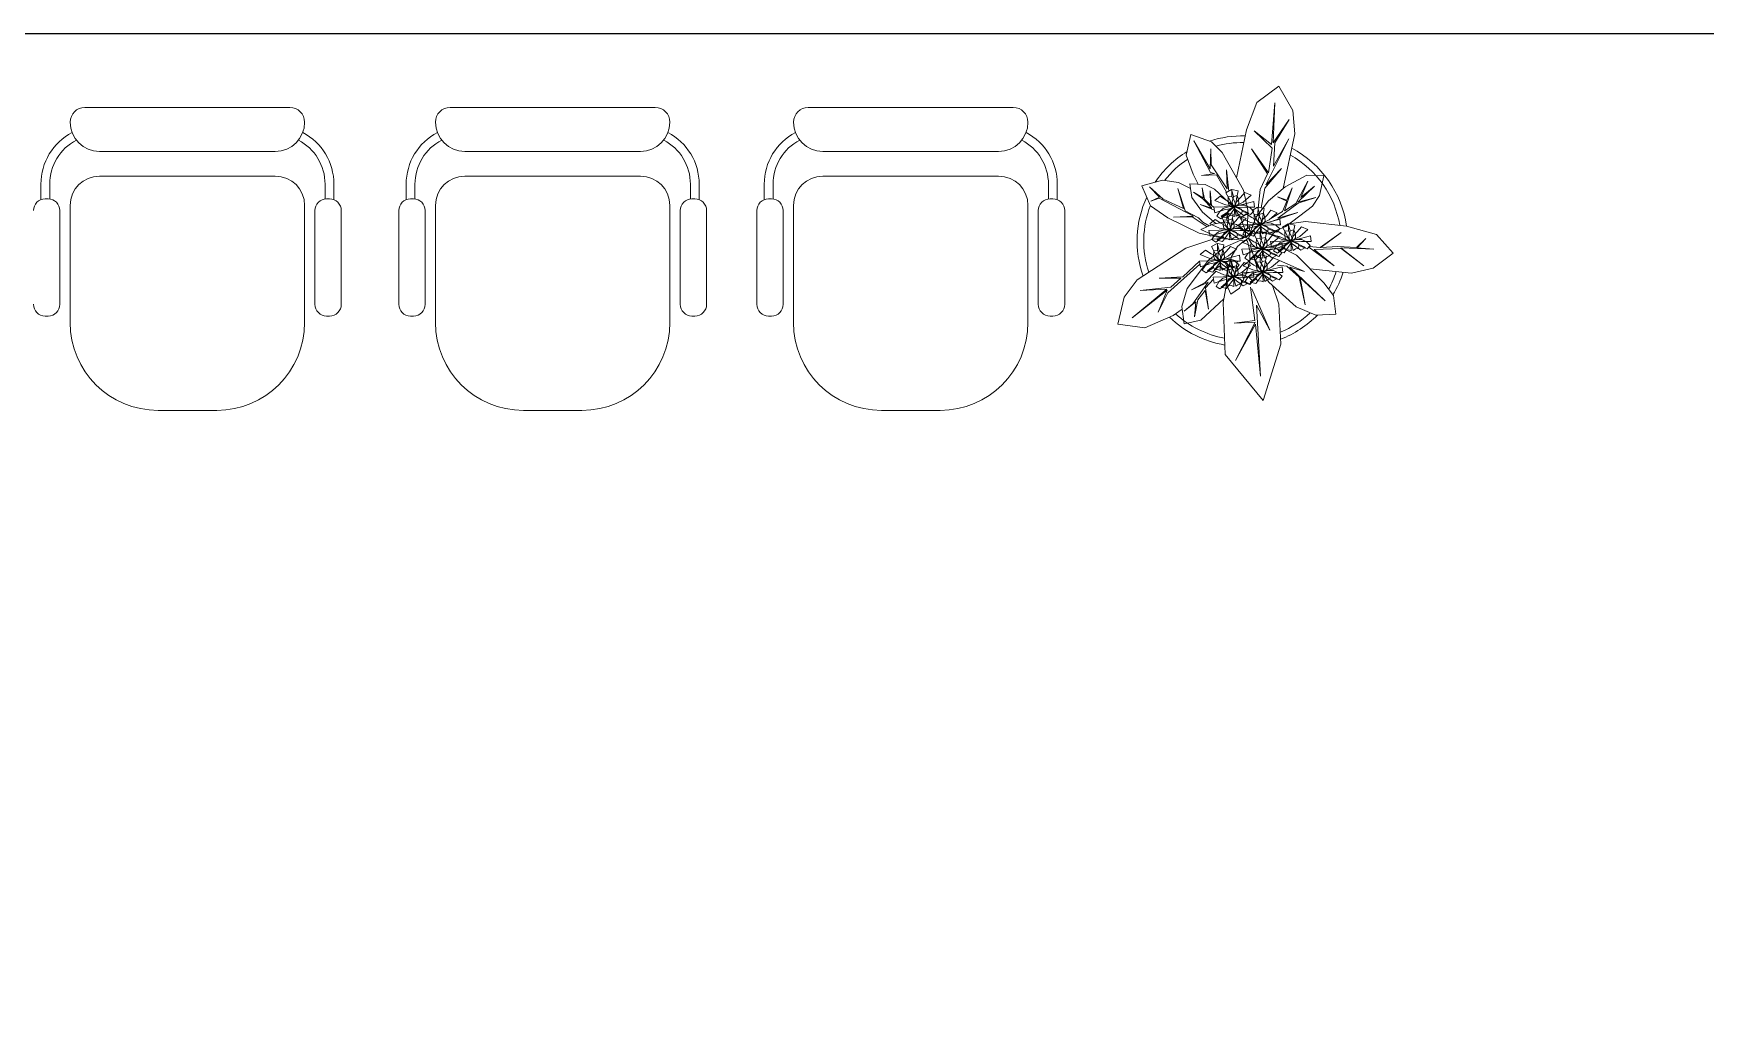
# Model space of a CAD drawing. Header units: millimetres. Extents: x -1911 to 4021, y -174 to 2851.
# Drawn here: x 416.9 to 725.1, y 338.5 to 518.4 of the extents above; entities that cross this region are included whole.
import ezdxf

# ---------------------------------------------------------------- set-up
doc = ezdxf.new("R2010")
doc.units = ezdxf.units.MM
doc.layers.add('ARREDI attrezzature - furniture', color=175, linetype='Continuous', lineweight=9)
doc.layers.add('PIANTA - plant', color=94, linetype='Continuous', lineweight=13)
doc.layers.add('FIORITURA - flower', color=7, linetype='Continuous', lineweight=0, true_color=0xeb00eb)

# ---------------------------------------------------------------- blocks, each defined once
blk = doc.blocks.new('pianta3')
at = {"layer": 'ARREDI attrezzature - furniture'}
for radius, start, end in [(19.41, 88.4924, 108.1217), (18.18, 89.1664, 105.5636), (19.41, 121.7051, 145.8337), (18.18, 123.6845, 141.9992), (18.18, 9.2486, 60.8808), (19.41, 8.2379, 61.9732), (19.41, 155.2534, 199.3579), (18.18, 158.753, 198.4028), (18.18, 330.9068, 342.0531), (19.41, 329.3535, 342.8282), (19.41, 226.1798, 260.4423), (18.18, 227.4038, 259.618), (18.18, 292.5583, 313.4518), (19.41, 291.2657, 315.3878)]:
    blk.add_arc((5662.1, 872.53), radius, start, end, dxfattribs=at)
at = {"layer": 'FIORITURA - flower', "lineweight": 0}
for points in [[(5660.62, 878.94), (5661.65, 879.16), (5662.62, 879.15), (5663.47, 878.73), (5664.18, 878.09), (5663.62, 877.45), (5662.37, 877.92), (5662.05, 878.07), (5661.94, 878.42), (5661.41, 878.7), (5660.66, 878.9), (5660.76, 878.14), (5661.03, 877.15), (5661.43, 877.43), (5661.93, 877.54), (5662.07, 877.99), (5661.94, 878.42), (5661.41, 878.7), (5660.7, 878.88), (5660.91, 879.38), (5661.03, 880.36), (5661.33, 881.79), (5660.18, 882.08), (5660.16, 880.75), (5660.73, 879.77), (5660.81, 879.26), (5660.61, 878.8), (5660.02, 878.89), (5659.6, 879.21), (5659.46, 879.85), (5659.49, 880.69), (5660.16, 880.75), (5660.73, 879.77), (5660.81, 879.13), (5660.71, 878.88), (5660.52, 878.34), (5660.08, 877.74), (5659.34, 876.75), (5658.34, 877), (5660.51, 878.82), (5659.7, 878.48), (5658.74, 878.28), (5657.04, 877.74), (5656.84, 878.81), (5658.74, 878.85), (5660.39, 878.94), (5658.8, 879.26), (5657.01, 880.04), (5657.99, 880.84), (5659, 880.16), (5659.87, 879.68), (5660.66, 878.91)], [(5660.56, 878.93), (5659.51, 878.86), (5658.58, 878.57), (5657.89, 877.93), (5657.39, 877.11), (5658.1, 876.66), (5659.17, 877.46), (5659.43, 877.69), (5659.43, 878.06), (5659.87, 878.48), (5660.53, 878.88), (5660.65, 878.13), (5660.68, 877.1), (5660.21, 877.26), (5659.7, 877.22), (5659.43, 877.61), (5659.43, 878.06), (5659.87, 878.48), (5660.5, 878.85), (5660.15, 879.27), (5659.77, 880.18), (5659.07, 881.47), (5660.1, 882.06), (5660.49, 880.79), (5660.22, 879.7), (5660.29, 879.18), (5660.61, 878.8), (5661.15, 879.06), (5661.46, 879.48), (5661.41, 880.13), (5661.15, 880.93), (5660.49, 880.79), (5660.22, 879.7), (5660.32, 879.06), (5660.49, 878.85), (5660.83, 878.39), (5661.42, 877.93), (5662.4, 877.19), (5663.3, 877.71), (5660.7, 878.85), (5661.57, 878.75), (5662.55, 878.82), (5664.33, 878.79), (5664.22, 879.87), (5662.39, 879.38), (5660.79, 878.99), (5662.22, 879.75), (5663.72, 881), (5662.55, 881.49), (5661.77, 880.56), (5661.07, 879.85), (5660.53, 878.89)], [(5665.43, 875.68), (5666.46, 875.9), (5667.43, 875.88), (5668.27, 875.46), (5668.99, 874.82), (5668.43, 874.19), (5667.18, 874.66), (5666.86, 874.8), (5666.75, 875.16), (5666.22, 875.44), (5665.47, 875.63), (5665.57, 874.88), (5665.83, 873.88), (5666.24, 874.17), (5666.74, 874.27), (5666.88, 874.73), (5666.75, 875.16), (5666.22, 875.44), (5665.51, 875.61), (5665.72, 876.12), (5665.84, 877.09), (5666.14, 878.53), (5664.99, 878.81), (5664.97, 877.48), (5665.54, 876.51), (5665.61, 875.99), (5665.42, 875.54), (5664.83, 875.63), (5664.41, 875.94), (5664.27, 876.59), (5664.3, 877.43), (5664.97, 877.48), (5665.54, 876.51), (5665.62, 875.87), (5665.52, 875.62), (5665.33, 875.08), (5664.89, 874.48), (5664.15, 873.48), (5663.15, 873.73), (5665.32, 875.55), (5664.51, 875.21), (5663.55, 875.01), (5661.85, 874.48), (5661.65, 875.54), (5663.55, 875.59), (5665.19, 875.67), (5663.61, 876), (5661.82, 876.77), (5662.8, 877.58), (5663.81, 876.9), (5664.68, 876.42), (5665.47, 875.64)], [(5665.37, 875.67), (5664.32, 875.59), (5663.39, 875.3), (5662.7, 874.66), (5662.19, 873.85), (5662.91, 873.4), (5663.98, 874.2), (5664.24, 874.43), (5664.24, 874.8), (5664.68, 875.22), (5665.34, 875.61), (5665.45, 874.86), (5665.48, 873.83), (5665.02, 873.99), (5664.51, 873.95), (5664.24, 874.35), (5664.24, 874.8), (5664.68, 875.22), (5665.3, 875.58), (5664.96, 876.01), (5664.58, 876.91), (5663.88, 878.2), (5664.91, 878.8), (5665.3, 877.53), (5665.03, 876.43), (5665.1, 875.92), (5665.42, 875.54), (5665.96, 875.79), (5666.27, 876.21), (5666.22, 876.87), (5665.96, 877.67), (5665.3, 877.53), (5665.03, 876.43), (5665.13, 875.8), (5665.3, 875.59), (5665.64, 875.12), (5666.22, 874.67), (5667.21, 873.92), (5668.11, 874.44), (5665.51, 875.58), (5666.38, 875.48), (5667.36, 875.56), (5669.14, 875.52), (5669.03, 876.6), (5667.19, 876.11), (5665.59, 875.73), (5667.02, 876.49), (5668.52, 877.73), (5667.36, 878.23), (5666.58, 877.29), (5665.88, 876.59), (5665.34, 875.62)], [(5659.72, 874.63), (5660.74, 874.86), (5661.72, 874.84), (5662.56, 874.42), (5663.28, 873.78), (5662.72, 873.15), (5661.47, 873.62), (5661.15, 873.76), (5661.04, 874.12), (5660.51, 874.4), (5659.76, 874.59), (5659.86, 873.84), (5660.12, 872.84), (5660.53, 873.13), (5661.03, 873.23), (5661.17, 873.69), (5661.04, 874.12), (5660.51, 874.4), (5659.8, 874.57), (5660.01, 875.07), (5660.13, 876.05), (5660.43, 877.49), (5659.28, 877.77), (5659.26, 876.44), (5659.83, 875.46), (5659.9, 874.95), (5659.71, 874.5), (5659.12, 874.59), (5658.7, 874.9), (5658.56, 875.55), (5658.59, 876.39), (5659.26, 876.44), (5659.83, 875.46), (5659.91, 874.82), (5659.8, 874.58), (5659.62, 874.04), (5659.18, 873.44), (5658.44, 872.44), (5657.44, 872.69), (5659.61, 874.51), (5658.8, 874.17), (5657.84, 873.97), (5656.14, 873.44), (5655.94, 874.5), (5657.84, 874.55), (5659.48, 874.63), (5657.9, 874.95), (5656.11, 875.73), (5657.09, 876.53), (5658.1, 875.86), (5658.97, 875.38), (5659.76, 874.6)], [(5659.66, 874.63), (5658.61, 874.55), (5657.68, 874.26), (5656.99, 873.62), (5656.48, 872.81), (5657.2, 872.36), (5658.27, 873.16), (5658.53, 873.39), (5658.53, 873.76), (5658.97, 874.18), (5659.63, 874.57), (5659.74, 873.82), (5659.77, 872.79), (5659.31, 872.95), (5658.8, 872.91), (5658.53, 873.31), (5658.53, 873.76), (5658.97, 874.18), (5659.59, 874.54), (5659.25, 874.97), (5658.87, 875.87), (5658.17, 877.16), (5659.2, 877.76), (5659.59, 876.49), (5659.32, 875.39), (5659.39, 874.88), (5659.71, 874.5), (5660.25, 874.75), (5660.56, 875.17), (5660.51, 875.83), (5660.25, 876.63), (5659.59, 876.49), (5659.32, 875.39), (5659.42, 874.75), (5659.59, 874.55), (5659.93, 874.08), (5660.51, 873.63), (5661.5, 872.88), (5662.4, 873.4), (5659.8, 874.54), (5660.67, 874.44), (5661.65, 874.52), (5663.43, 874.48), (5663.32, 875.56), (5661.48, 875.07), (5659.88, 874.69), (5661.31, 875.44), (5662.81, 876.69), (5661.64, 877.19), (5660.87, 876.25), (5660.17, 875.55), (5659.63, 874.58)], [(5671.06, 872.61), (5672.09, 872.83), (5673.07, 872.82), (5673.91, 872.39), (5674.62, 871.76), (5674.06, 871.12), (5672.81, 871.59), (5672.5, 871.73), (5672.39, 872.09), (5671.85, 872.37), (5671.1, 872.56), (5671.21, 871.81), (5671.47, 870.82), (5671.87, 871.1), (5672.37, 871.21), (5672.52, 871.66), (5672.39, 872.09), (5671.85, 872.37), (5671.15, 872.55), (5671.36, 873.05), (5671.47, 874.02), (5671.78, 875.46), (5670.62, 875.74), (5670.61, 874.42), (5671.17, 873.44), (5671.25, 872.93), (5671.05, 872.47), (5670.46, 872.56), (5670.05, 872.88), (5669.91, 873.52), (5669.93, 874.36), (5670.61, 874.42), (5671.17, 873.44), (5671.25, 872.8), (5671.15, 872.55), (5670.96, 872.01), (5670.52, 871.41), (5669.78, 870.41), (5668.78, 870.66), (5670.95, 872.48), (5670.15, 872.15), (5669.18, 871.94), (5667.49, 871.41), (5667.28, 872.48), (5669.19, 872.52), (5670.83, 872.6), (5669.24, 872.93), (5667.46, 873.7), (5668.44, 874.51), (5669.45, 873.83), (5670.32, 873.35), (5671.11, 872.58)], [(5671, 872.6), (5669.96, 872.53), (5669.02, 872.24), (5668.33, 871.59), (5667.83, 870.78), (5668.54, 870.33), (5669.61, 871.13), (5669.88, 871.36), (5669.88, 871.73), (5670.31, 872.15), (5670.98, 872.55), (5671.09, 871.79), (5671.12, 870.77), (5670.65, 870.93), (5670.14, 870.89), (5669.88, 871.28), (5669.88, 871.73), (5670.31, 872.15), (5670.94, 872.52), (5670.6, 872.94), (5670.21, 873.84), (5669.52, 875.14), (5670.55, 875.73), (5670.93, 874.46), (5670.67, 873.37), (5670.74, 872.85), (5671.05, 872.47), (5671.59, 872.72), (5671.91, 873.14), (5671.86, 873.8), (5671.6, 874.6), (5670.93, 874.46), (5670.67, 873.37), (5670.77, 872.73), (5670.94, 872.52), (5671.27, 872.05), (5671.86, 871.6), (5672.85, 870.85), (5673.74, 871.37), (5671.15, 872.51), (5672.01, 872.41), (5672.99, 872.49), (5674.77, 872.45), (5674.67, 873.54), (5672.83, 873.04), (5671.23, 872.66), (5672.66, 873.42), (5674.16, 874.67), (5672.99, 875.16), (5672.21, 874.23), (5671.51, 873.52), (5670.97, 872.56)], [(5657.95, 868.99), (5658.98, 869.21), (5659.95, 869.2), (5660.79, 868.78), (5661.51, 868.14), (5660.95, 867.5), (5659.7, 867.97), (5659.38, 868.12), (5659.27, 868.47), (5658.74, 868.75), (5657.99, 868.95), (5658.09, 868.19), (5658.35, 867.2), (5658.76, 867.48), (5659.26, 867.59), (5659.4, 868.04), (5659.27, 868.47), (5658.74, 868.75), (5658.03, 868.93), (5658.24, 869.43), (5658.36, 870.41), (5658.66, 871.84), (5657.51, 872.13), (5657.49, 870.8), (5658.06, 869.82), (5658.14, 869.31), (5657.94, 868.85), (5657.35, 868.94), (5656.93, 869.26), (5656.79, 869.9), (5656.82, 870.74), (5657.49, 870.8), (5658.06, 869.82), (5658.14, 869.18), (5658.04, 868.93), (5657.85, 868.39), (5657.41, 867.79), (5656.67, 866.8), (5655.67, 867.05), (5657.84, 868.87), (5657.03, 868.53), (5656.07, 868.33), (5654.37, 867.79), (5654.17, 868.86), (5656.07, 868.9), (5657.72, 868.99), (5656.13, 869.31), (5654.34, 870.09), (5655.32, 870.89), (5656.33, 870.21), (5657.2, 869.73), (5657.99, 868.96)], [(5657.89, 868.98), (5656.84, 868.91), (5655.91, 868.62), (5655.22, 867.98), (5654.71, 867.16), (5655.43, 866.71), (5656.5, 867.51), (5656.76, 867.74), (5656.76, 868.11), (5657.2, 868.53), (5657.86, 868.93), (5657.98, 868.18), (5658, 867.15), (5657.54, 867.31), (5657.03, 867.27), (5656.76, 867.66), (5656.76, 868.11), (5657.2, 868.53), (5657.83, 868.9), (5657.48, 869.32), (5657.1, 870.23), (5656.4, 871.52), (5657.43, 872.11), (5657.82, 870.84), (5657.55, 869.75), (5657.62, 869.23), (5657.94, 868.85), (5658.48, 869.11), (5658.79, 869.53), (5658.74, 870.18), (5658.48, 870.98), (5657.82, 870.84), (5657.55, 869.75), (5657.65, 869.11), (5657.82, 868.9), (5658.16, 868.44), (5658.74, 867.98), (5659.73, 867.24), (5660.63, 867.76), (5658.03, 868.9), (5658.9, 868.8), (5659.88, 868.87), (5661.66, 868.84), (5661.55, 869.92), (5659.71, 869.43), (5658.12, 869.04), (5659.55, 869.8), (5661.04, 871.05), (5659.88, 871.54), (5659.1, 870.61), (5658.4, 869.9), (5657.86, 868.94)], [(5665.8, 871.21), (5666.83, 871.43), (5667.8, 871.42), (5668.65, 871), (5669.36, 870.36), (5668.8, 869.72), (5667.55, 870.19), (5667.23, 870.34), (5667.13, 870.69), (5666.59, 870.97), (5665.84, 871.16), (5665.95, 870.41), (5666.21, 869.42), (5666.61, 869.7), (5667.11, 869.81), (5667.26, 870.26), (5667.13, 870.69), (5666.59, 870.97), (5665.89, 871.15), (5666.1, 871.65), (5666.21, 872.63), (5666.52, 874.06), (5665.36, 874.34), (5665.35, 873.02), (5665.91, 872.04), (5665.99, 871.53), (5665.79, 871.07), (5665.2, 871.16), (5664.78, 871.48), (5664.65, 872.12), (5664.67, 872.96), (5665.35, 873.02), (5665.91, 872.04), (5665.99, 871.4), (5665.89, 871.15), (5665.7, 870.61), (5665.26, 870.01), (5664.52, 869.02), (5663.52, 869.26), (5665.69, 871.09), (5664.89, 870.75), (5663.92, 870.55), (5662.22, 870.01), (5662.02, 871.08), (5663.93, 871.12), (5665.57, 871.21), (5663.98, 871.53), (5662.19, 872.3), (5663.18, 873.11), (5664.18, 872.43), (5665.05, 871.95), (5665.85, 871.18)], [(5665.74, 871.2), (5664.69, 871.13), (5663.76, 870.84), (5663.07, 870.2), (5662.57, 869.38), (5663.28, 868.93), (5664.35, 869.73), (5664.61, 869.96), (5664.62, 870.33), (5665.05, 870.75), (5665.72, 871.15), (5665.83, 870.4), (5665.86, 869.37), (5665.39, 869.53), (5664.88, 869.49), (5664.61, 869.88), (5664.62, 870.33), (5665.05, 870.75), (5665.68, 871.12), (5665.34, 871.54), (5664.95, 872.44), (5664.25, 873.74), (5665.28, 874.33), (5665.67, 873.06), (5665.4, 871.97), (5665.47, 871.45), (5665.79, 871.07), (5666.33, 871.32), (5666.64, 871.74), (5666.59, 872.4), (5666.34, 873.2), (5665.67, 873.06), (5665.4, 871.97), (5665.51, 871.33), (5665.67, 871.12), (5666.01, 870.65), (5666.6, 870.2), (5667.59, 869.46), (5668.48, 869.98), (5665.88, 871.11), (5666.75, 871.01), (5667.73, 871.09), (5669.51, 871.06), (5669.41, 872.14), (5667.57, 871.64), (5665.97, 871.26), (5667.4, 872.02), (5668.9, 873.27), (5667.73, 873.76), (5666.95, 872.83), (5666.25, 872.12), (5665.71, 871.16)], [(5660.47, 866.02), (5661.5, 866.25), (5662.48, 866.23), (5663.32, 865.81), (5664.03, 865.17), (5663.48, 864.54), (5662.22, 865), (5661.91, 865.15), (5661.8, 865.5), (5661.26, 865.79), (5660.51, 865.98), (5660.62, 865.22), (5660.88, 864.23), (5661.28, 864.51), (5661.78, 864.62), (5661.93, 865.08), (5661.8, 865.5), (5661.26, 865.79), (5660.56, 865.96), (5660.77, 866.46), (5660.88, 867.44), (5661.19, 868.87), (5660.03, 869.16), (5660.02, 867.83), (5660.58, 866.85), (5660.66, 866.34), (5660.46, 865.88), (5659.87, 865.97), (5659.46, 866.29), (5659.32, 866.94), (5659.34, 867.78), (5660.02, 867.83), (5660.58, 866.85), (5660.66, 866.21), (5660.56, 865.96), (5660.37, 865.42), (5659.93, 864.82), (5659.2, 863.83), (5658.19, 864.08), (5660.36, 865.9), (5659.56, 865.56), (5658.59, 865.36), (5656.9, 864.82), (5656.7, 865.89), (5658.6, 865.93), (5660.24, 866.02), (5658.66, 866.34), (5656.87, 867.12), (5657.85, 867.92), (5658.86, 867.24), (5659.73, 866.76), (5660.52, 865.99)], [(5660.42, 866.01), (5659.37, 865.94), (5658.44, 865.65), (5657.74, 865.01), (5657.24, 864.2), (5657.95, 863.74), (5659.02, 864.54), (5659.29, 864.77), (5659.29, 865.14), (5659.72, 865.56), (5660.39, 865.96), (5660.5, 865.21), (5660.53, 864.18), (5660.06, 864.34), (5659.55, 864.3), (5659.29, 864.7), (5659.29, 865.14), (5659.72, 865.56), (5660.35, 865.93), (5660.01, 866.35), (5659.62, 867.26), (5658.93, 868.55), (5659.96, 869.15), (5660.34, 867.88), (5660.08, 866.78), (5660.15, 866.27), (5660.46, 865.88), (5661, 866.14), (5661.32, 866.56), (5661.27, 867.22), (5661.01, 868.01), (5660.34, 867.88), (5660.08, 866.78), (5660.18, 866.14), (5660.35, 865.93), (5660.68, 865.47), (5661.27, 865.02), (5662.26, 864.27), (5663.15, 864.79), (5660.56, 865.93), (5661.42, 865.83), (5662.41, 865.9), (5664.19, 865.87), (5664.08, 866.95), (5662.24, 866.46), (5660.64, 866.08), (5662.07, 866.83), (5663.57, 868.08), (5662.4, 868.57), (5661.62, 867.64), (5660.92, 866.94), (5660.38, 865.97)], [(5665.85, 866.9), (5666.87, 867.13), (5667.85, 867.11), (5668.69, 866.69), (5669.4, 866.05), (5668.85, 865.42), (5667.59, 865.88), (5667.28, 866.03), (5667.17, 866.38), (5666.64, 866.67), (5665.89, 866.86), (5665.99, 866.1), (5666.25, 865.11), (5666.66, 865.39), (5667.16, 865.5), (5667.3, 865.96), (5667.17, 866.38), (5666.64, 866.67), (5665.93, 866.84), (5666.14, 867.34), (5666.26, 868.32), (5666.56, 869.75), (5665.41, 870.04), (5665.39, 868.71), (5665.96, 867.73), (5666.03, 867.22), (5665.84, 866.76), (5665.25, 866.85), (5664.83, 867.17), (5664.69, 867.82), (5664.71, 868.66), (5665.39, 868.71), (5665.96, 867.73), (5666.04, 867.09), (5665.93, 866.84), (5665.74, 866.3), (5665.31, 865.7), (5664.57, 864.71), (5663.56, 864.96), (5665.73, 866.78), (5664.93, 866.44), (5663.97, 866.24), (5662.27, 865.7), (5662.07, 866.77), (5663.97, 866.81), (5665.61, 866.9), (5664.03, 867.22), (5662.24, 868), (5663.22, 868.8), (5664.23, 868.12), (5665.1, 867.64), (5665.89, 866.87)], [(5665.79, 866.89), (5664.74, 866.82), (5663.81, 866.53), (5663.12, 865.89), (5662.61, 865.08), (5663.32, 864.62), (5664.4, 865.42), (5664.66, 865.65), (5664.66, 866.02), (5665.1, 866.44), (5665.76, 866.84), (5665.87, 866.09), (5665.9, 865.06), (5665.44, 865.22), (5664.93, 865.18), (5664.66, 865.58), (5664.66, 866.02), (5665.1, 866.44), (5665.72, 866.81), (5665.38, 867.23), (5665, 868.14), (5664.3, 869.43), (5665.33, 870.03), (5665.72, 868.76), (5665.45, 867.66), (5665.52, 867.15), (5665.84, 866.76), (5666.38, 867.02), (5666.69, 867.44), (5666.64, 868.1), (5666.38, 868.89), (5665.72, 868.76), (5665.45, 867.66), (5665.55, 867.02), (5665.72, 866.81), (5666.05, 866.35), (5666.64, 865.9), (5667.63, 865.15), (5668.52, 865.67), (5665.93, 866.81), (5666.8, 866.71), (5667.78, 866.78), (5669.56, 866.75), (5669.45, 867.83), (5667.61, 867.34), (5666.01, 866.96), (5667.44, 867.71), (5668.94, 868.96), (5667.77, 869.45), (5667, 868.52), (5666.3, 867.82), (5665.75, 866.85)]]:
    blk.add_lwpolyline(points, dxfattribs=at)
at = {"layer": 'PIANTA - plant', "linetype": 'Continuous', "lineweight": 0}
for p, q in [((5668.79, 901.12), (5664.79, 898.1)), ((5671.39, 896.64), (5668.79, 901.12)), ((5664.79, 898.1), (5662.84, 893.08)), ((5671.79, 892.33), (5671.39, 896.64)), ((5652.61, 892.21), (5651.75, 888.39)), ((5656.41, 890.85), (5652.61, 892.21)), ((5658.4, 888.87), (5656.41, 890.85)), ((5662.84, 893.08), (5661.04, 884.2)), ((5669.6, 882.21), (5671.79, 892.33)), ((5651.75, 888.39), (5653.01, 884.87)), ((5662.32, 881.95), (5658.4, 888.87)), ((5653.01, 884.87), (5653.97, 883.02)), ((5673.97, 884.71), (5669.98, 882.53)), ((5677.11, 884.56), (5673.97, 884.71)), ((5676.31, 880.97), (5677.11, 884.56)), ((5647.35, 883.79), (5643.55, 882.74)), ((5643.55, 882.74), (5645.18, 879.05)), ((5650.34, 883.32), (5647.35, 883.79)), ((5652.56, 882.24), (5650.34, 883.32)), ((5652.43, 883.1), (5655.23, 882.96)), ((5652.79, 880.6), (5652.43, 883.1)), ((5655.23, 882.96), (5656.99, 882.13)), ((5656.99, 882.13), (5660.55, 878.78)), ((5663.09, 878.25), (5662.32, 881.95)), ((5669.98, 882.53), (5666.93, 879.96)), ((5645.18, 879.05), (5648.36, 876.85)), ((5654.77, 877.86), (5652.79, 880.6)), ((5660.55, 878.78), (5661.96, 876.48)), ((5666.93, 879.96), (5664.59, 876.88)), ((5670.13, 875.25), (5675, 878.98)), ((5675, 878.98), (5676.31, 880.97)), ((5648.36, 876.85), (5654.13, 873.98)), ((5656.71, 875.69), (5654.47, 874.71)), ((5657.18, 875.78), (5654.77, 877.86)), ((5658.84, 876.1), (5656.71, 875.69)), ((5661.04, 875.62), (5658.84, 876.1)), ((5662.04, 874.86), (5661.04, 875.62)), ((5661.96, 876.48), (5662.62, 874.47)), ((5663.03, 874.92), (5663.09, 878.25)), ((5664.59, 876.88), (5663.58, 874.27)), ((5666.9, 873.95), (5670.13, 875.25)), ((5673.71, 876.13), (5670.75, 875.72)), ((5681.26, 875.32), (5673.71, 876.13)), ((5686.82, 873.76), (5681.26, 875.32)), ((5651.67, 871.27), (5656.68, 872.88)), ((5654.13, 873.98), (5658.21, 873.17)), ((5654.47, 874.71), (5656.59, 873.7)), ((5656.59, 873.7), (5660.11, 872.76)), ((5656.68, 872.88), (5658.99, 873.06)), ((5658.21, 873.17), (5658.49, 873.19)), ((5661.83, 872.73), (5658.85, 871.42)), ((5660.11, 872.76), (5662, 872.94)), ((5662.51, 872.65), (5661.2, 871.57)), ((5662.36, 872.53), (5661.83, 872.73)), ((5662, 872.94), (5662.7, 873.37)), ((5662.68, 874), (5662.04, 874.86)), ((5662.43, 874.27), (5663.03, 874.92)), ((5662.87, 872.68), (5662.51, 872.65)), ((5662.7, 873.37), (5662.68, 874)), ((5663.07, 872.52), (5662.87, 872.68)), ((5662.88, 874.75), (5663.16, 874.34)), ((5663.46, 870.78), (5663.07, 872.52)), ((5663.16, 874.34), (5663.66, 874.48)), ((5663.33, 873.39), (5663.27, 873.24)), ((5663.27, 873.24), (5663.3, 872.87)), ((5663.3, 872.87), (5663.83, 871.96)), ((5663.87, 873.89), (5663.33, 873.39)), ((5663.7, 872.18), (5663.51, 871.82)), ((5663.58, 874.27), (5663.76, 873.84)), ((5665.19, 874.23), (5663.87, 873.89)), ((5668.87, 873.37), (5665.19, 874.23)), ((5666.59, 873.9), (5666.9, 873.95)), ((5671, 872.45), (5668.87, 873.37)), ((5668.89, 871.38), (5671, 872.45)), ((5689.87, 870.34), (5686.82, 873.76)), ((5642.73, 865.4), (5651.67, 871.27)), ((5655.85, 869.05), (5651.9, 863.79)), ((5658.85, 871.42), (5655.85, 869.05)), ((5660.12, 869.73), (5659.16, 866.25)), ((5661.2, 871.57), (5660.12, 869.73)), ((5663.47, 868.85), (5663.46, 870.78)), ((5663.51, 871.82), (5664.6, 868.48)), ((5663.83, 871.96), (5664.68, 871.26)), ((5664.68, 871.26), (5666.79, 870.84)), ((5666.79, 870.84), (5668.89, 871.38)), ((5672.07, 869.95), (5669.06, 871.47)), ((5677.11, 864.83), (5672.07, 869.95)), ((5686.19, 867.56), (5689.87, 870.34)), ((5659.16, 866.25), (5659.2, 864.57)), ((5661.56, 863.86), (5662.76, 866.41)), ((5662.76, 866.41), (5663.47, 868.85)), ((5664.6, 868.48), (5666.96, 865)), ((5674.56, 867.42), (5682.23, 866.64)), ((5682.23, 866.64), (5686.19, 867.56)), ((5640.32, 862.22), (5642.73, 865.4)), ((5651.9, 863.79), (5650.91, 860.51)), ((5659.2, 864.56), (5658.53, 861.25)), ((5659.2, 864.57), (5660, 862.76)), ((5660, 862.76), (5661.56, 863.86)), ((5666.96, 865), (5672.02, 860.4)), ((5668.82, 860.9), (5667.66, 864.36)), ((5678.87, 862.53), (5677.11, 864.83)), ((5639.14, 857.26), (5640.32, 862.22)), ((5650.98, 859.97), (5649.33, 858.82)), ((5650.91, 860.51), (5651.34, 857.29)), ((5654.42, 857.95), (5658.67, 861.93)), ((5658.53, 861.25), (5658.95, 851.63)), ((5669.18, 853.54), (5668.82, 860.9)), ((5672.02, 860.4), (5675.66, 858.89)), ((5679.31, 859.06), (5678.87, 862.53)), ((5644.14, 856.53), (5639.14, 857.26)), ((5649.33, 858.82), (5644.14, 856.53)), ((5651.34, 857.29), (5654.42, 857.95)), ((5675.66, 858.89), (5679.31, 859.06)), ((5658.95, 851.63), (5665.93, 843.15)), ((5665.93, 843.15), (5669.18, 853.54))]:
    blk.add_line(p, q, dxfattribs=at)
for points in [[(5665.57, 878.67), (5666.24, 882.31), (5669.33, 885.92), (5666.42, 882.9), (5670.65, 891.41), (5667.82, 886.38), (5668.06, 890.66), (5670.72, 894.98), (5667.78, 890.65), (5668.05, 898.05), (5667.46, 890.32), (5664.29, 892.87), (5667.58, 889.67), (5666.93, 885.13), (5663.8, 889.55), (5666.71, 884.95), (5665.36, 882.04), (5664.98, 878.56)], [(5659.59, 881.77), (5659.19, 885.69), (5659.3, 882.2), (5656.35, 886.6), (5656.3, 889.55), (5656.14, 885.86), (5653.14, 891), (5656.21, 885.2), (5656.94, 884.99), (5654.56, 884.66), (5657.34, 884.76), (5659.2, 881.55)], [(5655.59, 875.2), (5652.85, 877.02), (5649.42, 876.93), (5653.1, 877.13), (5646.76, 880.45), (5645.25, 879.92), (5646.82, 880.64), (5644.99, 882.54), (5647.48, 880.27), (5651.22, 878.56), (5650.18, 882.26), (5651.57, 878.13), (5654.02, 876.85), (5654.84, 876.05), (5655.98, 875.37)], [(5656.94, 878.27), (5654.29, 879.3), (5656.47, 878.64), (5654.84, 880.35), (5653.11, 881.57), (5654.96, 880.44), (5654.69, 882.34), (5655.14, 880.25), (5656.22, 879.15), (5656.16, 881.81), (5656.38, 879.11), (5656.84, 878.81)], [(5667.8, 876.27), (5672.32, 877.8), (5668.64, 876.76), (5672.36, 879.54), (5675.65, 880.57), (5672.34, 879.71), (5675.42, 882.66), (5672.9, 880.61), (5674.14, 883.62), (5671.97, 879.49), (5669.88, 878.13), (5671.25, 882.36), (5670.28, 880.11), (5668.56, 880.68), (5670.28, 879.9), (5669.48, 878.03), (5667.33, 876.74)], [(5674.34, 871.44), (5679.02, 868), (5675.3, 871.01), (5680.32, 871.16), (5684.5, 867.96), (5680.27, 871.33), (5686.32, 871.08), (5683.28, 871.29), (5684.87, 873), (5683.16, 871.36), (5679.7, 871.54), (5676.53, 871.35), (5680.29, 874.12), (5676.43, 871.37), (5674.43, 871.54)], [(5654.27, 868.32), (5648.33, 863.03), (5646.6, 859.46), (5648.26, 863.52), (5641.8, 858.37), (5648.17, 863.69), (5643.27, 863.43), (5648.93, 864.06), (5650.76, 865.72), (5646.79, 865.7), (5651.11, 865.93), (5654.17, 868.86)], [(5657.23, 866.96), (5655.22, 864.92), (5652.71, 863.53), (5655.78, 864.99), (5652.95, 860.98), (5651.4, 859.62), (5653.54, 861.33), (5653.25, 858.56), (5653.88, 861.74), (5655.26, 863.41), (5655.88, 860.01), (5655.33, 863.94), (5656.76, 865.53)], [(5668.94, 868.96), (5673.55, 866.92), (5670.82, 867.72), (5677.36, 861.53), (5672.73, 865.77), (5673.67, 860.81), (5672.56, 865.9), (5670.27, 867.9), (5668.55, 868.12)], [(5663.84, 863.75), (5667.13, 856.15), (5664.71, 860.71), (5665.41, 847.66), (5664.51, 857.21), (5660.81, 850.51), (5664.47, 857.58), (5660.6, 857.39), (5664.38, 857.88), (5663.61, 864.08)]]:
    blk.add_lwpolyline(points, dxfattribs=at)

msp = doc.modelspace()

# ---------------------------------------------------------------- linework, layer by layer
msp.add_line((249.42, 518.43), (849.42, 518.43))
for radius in [200, 170]:
    msp.add_arc((419.42, 438.43), radius, 180, 270)
at = {"layer": 'ARREDI attrezzature - furniture'}
for p, q in [((426.4, 504.79), (464.2, 504.79)), ((426.4, 504.79), (464.2, 504.79)), ((426.4, 504.79), (464.2, 504.79)), ((493.72, 504.79), (531.52, 504.79)), ((493.72, 504.79), (531.52, 504.79)), ((493.72, 504.79), (531.52, 504.79)), ((559.71, 504.79), (597.51, 504.79)), ((559.71, 504.79), (597.51, 504.79)), ((559.71, 504.79), (597.51, 504.79)), ((423.7, 502.09), (423.7, 502.09)), ((423.7, 502.09), (423.7, 502.09)), ((423.7, 502.09), (423.7, 502.09)), ((466.9, 502.09), (466.9, 502.09)), ((466.9, 502.09), (466.9, 502.09)), ((466.9, 502.09), (466.9, 502.09)), ((491.02, 502.09), (491.02, 502.09)), ((491.02, 502.09), (491.02, 502.09)), ((491.02, 502.09), (491.02, 502.09)), ((534.22, 502.09), (534.22, 502.09)), ((534.22, 502.09), (534.22, 502.09)), ((534.22, 502.09), (534.22, 502.09)), ((557.01, 502.09), (557.01, 502.09)), ((557.01, 502.09), (557.01, 502.09)), ((557.01, 502.09), (557.01, 502.09)), ((600.21, 502.09), (600.21, 502.09)), ((600.21, 502.09), (600.21, 502.09)), ((600.21, 502.09), (600.21, 502.09)), ((461.5, 496.69), (429.1, 496.69)), ((461.5, 496.69), (429.1, 496.69)), ((461.5, 496.69), (429.1, 496.69)), ((528.82, 496.69), (496.42, 496.69)), ((528.82, 496.69), (496.42, 496.69)), ((528.82, 496.69), (496.42, 496.69)), ((594.81, 496.69), (562.41, 496.69)), ((594.81, 496.69), (562.41, 496.69)), ((594.81, 496.69), (562.41, 496.69)), ((418.3, 490.64), (418.3, 487.79)), ((418.3, 490.64), (418.3, 487.79)), ((418.3, 490.64), (418.3, 487.79)), ((419.92, 490.64), (419.92, 487.92)), ((419.92, 490.64), (419.92, 487.92)), ((419.92, 490.64), (419.92, 487.92)), ((429.1, 492.14), (461.5, 492.14)), ((429.1, 492.14), (461.5, 492.14)), ((429.1, 492.14), (461.5, 492.14)), ((470.68, 490.64), (470.68, 487.92)), ((470.68, 490.64), (470.68, 487.92)), ((470.68, 490.64), (470.68, 487.92)), ((472.3, 490.64), (472.3, 487.79)), ((472.3, 490.64), (472.3, 487.79)), ((472.3, 490.64), (472.3, 487.79)), ((485.62, 490.64), (485.62, 487.79)), ((485.62, 490.64), (485.62, 487.79)), ((485.62, 490.64), (485.62, 487.79)), ((487.24, 490.64), (487.24, 487.92)), ((487.24, 490.64), (487.24, 487.92)), ((487.24, 490.64), (487.24, 487.92)), ((496.42, 492.14), (528.82, 492.14)), ((496.42, 492.14), (528.82, 492.14)), ((496.42, 492.14), (528.82, 492.14)), ((538, 490.64), (538, 487.92)), ((538, 490.64), (538, 487.92)), ((538, 490.64), (538, 487.92)), ((539.62, 490.64), (539.62, 487.79)), ((539.62, 490.64), (539.62, 487.79)), ((539.62, 490.64), (539.62, 487.79)), ((551.61, 490.64), (551.61, 487.79)), ((551.61, 490.64), (551.61, 487.79)), ((551.61, 490.64), (551.61, 487.79)), ((553.23, 490.64), (553.23, 487.92)), ((553.23, 490.64), (553.23, 487.92)), ((553.23, 490.64), (553.23, 487.92)), ((562.41, 492.14), (594.81, 492.14)), ((562.41, 492.14), (594.81, 492.14)), ((562.41, 492.14), (594.81, 492.14)), ((603.99, 490.64), (603.99, 487.92)), ((603.99, 490.64), (603.99, 487.92)), ((603.99, 490.64), (603.99, 487.92)), ((605.61, 490.64), (605.61, 487.79)), ((605.61, 490.64), (605.61, 487.79)), ((605.61, 490.64), (605.61, 487.79)), ((419.09, 487.94), (419.63, 487.94)), ((419.09, 487.94), (419.63, 487.94)), ((419.09, 487.94), (419.63, 487.94)), ((471.5, 487.94), (470.96, 487.94)), ((471.5, 487.94), (470.96, 487.94)), ((471.5, 487.94), (470.96, 487.94)), ((486.42, 487.94), (486.96, 487.94)), ((486.42, 487.94), (486.96, 487.94)), ((486.42, 487.94), (486.96, 487.94)), ((538.83, 487.94), (538.29, 487.94)), ((538.83, 487.94), (538.29, 487.94)), ((538.83, 487.94), (538.29, 487.94)), ((552.41, 487.94), (552.95, 487.94)), ((552.41, 487.94), (552.95, 487.94)), ((552.41, 487.94), (552.95, 487.94)), ((604.82, 487.94), (604.28, 487.94)), ((604.82, 487.94), (604.28, 487.94)), ((604.82, 487.94), (604.28, 487.94)), ((421.79, 485.78), (421.79, 468.5)), ((421.79, 485.78), (421.79, 468.5)), ((421.79, 485.78), (421.79, 468.5)), ((423.7, 465.14), (423.7, 486.74)), ((423.7, 465.14), (423.7, 486.74)), ((423.7, 465.14), (423.7, 486.74)), ((466.9, 486.74), (466.9, 465.14)), ((466.9, 486.74), (466.9, 465.14)), ((466.9, 486.74), (466.9, 465.14)), ((468.8, 485.78), (468.8, 468.5)), ((468.8, 485.78), (468.8, 468.5)), ((468.8, 485.78), (468.8, 468.5)), ((473.66, 468.5), (473.66, 485.78)), ((473.66, 468.5), (473.66, 485.78)), ((473.66, 468.5), (473.66, 485.78)), ((484.26, 468.5), (484.26, 485.78)), ((484.26, 468.5), (484.26, 485.78)), ((484.26, 468.5), (484.26, 485.78)), ((489.12, 485.78), (489.12, 468.5)), ((489.12, 485.78), (489.12, 468.5)), ((489.12, 485.78), (489.12, 468.5)), ((491.02, 465.14), (491.02, 486.74)), ((491.02, 465.14), (491.02, 486.74)), ((491.02, 465.14), (491.02, 486.74)), ((534.22, 486.74), (534.22, 465.14)), ((534.22, 486.74), (534.22, 465.14)), ((534.22, 486.74), (534.22, 465.14)), ((536.13, 485.78), (536.13, 468.5)), ((536.13, 485.78), (536.13, 468.5)), ((536.13, 485.78), (536.13, 468.5)), ((540.99, 468.5), (540.99, 485.78)), ((540.99, 468.5), (540.99, 485.78)), ((540.99, 468.5), (540.99, 485.78)), ((550.25, 468.5), (550.25, 485.78)), ((550.25, 468.5), (550.25, 485.78)), ((550.25, 468.5), (550.25, 485.78)), ((555.11, 485.78), (555.11, 468.5)), ((555.11, 485.78), (555.11, 468.5)), ((555.11, 485.78), (555.11, 468.5)), ((557.01, 465.14), (557.01, 486.74)), ((557.01, 465.14), (557.01, 486.74)), ((557.01, 465.14), (557.01, 486.74)), ((600.21, 486.74), (600.21, 465.14)), ((600.21, 486.74), (600.21, 465.14)), ((600.21, 486.74), (600.21, 465.14)), ((602.12, 485.78), (602.12, 468.5)), ((602.12, 485.78), (602.12, 468.5)), ((602.12, 485.78), (602.12, 468.5)), ((606.98, 468.5), (606.98, 485.78)), ((606.98, 468.5), (606.98, 485.78)), ((606.98, 468.5), (606.98, 485.78)), ((419.63, 466.34), (419.09, 466.34)), ((419.63, 466.34), (419.09, 466.34)), ((419.63, 466.34), (419.09, 466.34)), ((470.96, 466.34), (471.5, 466.34)), ((470.96, 466.34), (471.5, 466.34)), ((470.96, 466.34), (471.5, 466.34)), ((486.96, 466.34), (486.42, 466.34)), ((486.96, 466.34), (486.42, 466.34)), ((486.96, 466.34), (486.42, 466.34)), ((538.29, 466.34), (538.83, 466.34)), ((538.29, 466.34), (538.83, 466.34)), ((538.29, 466.34), (538.83, 466.34)), ((552.95, 466.34), (552.41, 466.34)), ((552.95, 466.34), (552.41, 466.34)), ((552.95, 466.34), (552.41, 466.34)), ((604.28, 466.34), (604.82, 466.34)), ((604.28, 466.34), (604.82, 466.34)), ((604.28, 466.34), (604.82, 466.34)), ((450.7, 448.94), (439.9, 448.94)), ((450.7, 448.94), (439.9, 448.94)), ((450.7, 448.94), (439.9, 448.94)), ((518.02, 448.94), (507.22, 448.94)), ((518.02, 448.94), (507.22, 448.94)), ((518.02, 448.94), (507.22, 448.94)), ((584.01, 448.94), (573.21, 448.94)), ((584.01, 448.94), (573.21, 448.94)), ((584.01, 448.94), (573.21, 448.94))]:
    msp.add_line(p, q, dxfattribs=at)
for centre, radius, start, end in [((426.4, 502.09), 2.7, 90, 180), ((426.4, 502.09), 2.7, 90, 180), ((426.4, 502.09), 2.7, 90, 180), ((464.2, 502.09), 2.7, 0, 90), ((464.2, 502.09), 2.7, 0, 90), ((464.2, 502.09), 2.7, 0, 90), ((493.72, 502.09), 2.7, 90, 180), ((493.72, 502.09), 2.7, 90, 180), ((493.72, 502.09), 2.7, 90, 180), ((531.52, 502.09), 2.7, 0, 90), ((531.52, 502.09), 2.7, 0, 90), ((531.52, 502.09), 2.7, 0, 90), ((559.71, 502.09), 2.7, 90, 180), ((559.71, 502.09), 2.7, 90, 180), ((559.71, 502.09), 2.7, 90, 180), ((597.51, 502.09), 2.7, 0, 90), ((597.51, 502.09), 2.7, 0, 90), ((597.51, 502.09), 2.7, 0, 90), ((429.1, 490.64), 10.8, 117.8806, 180), ((429.1, 490.64), 10.8, 117.8806, 180), ((429.1, 490.64), 10.8, 117.8806, 180), ((429.1, 502.09), 5.4, 180, 270), ((429.1, 502.09), 5.4, 180, 270), ((429.1, 502.09), 5.4, 180, 270), ((461.5, 502.09), 5.4, 270, 0), ((461.5, 502.09), 5.4, 270, 0), ((461.5, 502.09), 5.4, 270, 0), ((461.5, 490.64), 10.8, 0, 62.1194), ((461.5, 490.64), 10.8, 0, 62.1194), ((461.5, 490.64), 10.8, 0, 62.1194), ((496.42, 490.64), 10.8, 117.8806, 180), ((496.42, 490.64), 10.8, 117.8806, 180), ((496.42, 490.64), 10.8, 117.8806, 180), ((496.42, 502.09), 5.4, 180, 270), ((496.42, 502.09), 5.4, 180, 270), ((496.42, 502.09), 5.4, 180, 270), ((528.82, 502.09), 5.4, 270, 0), ((528.82, 502.09), 5.4, 270, 0), ((528.82, 502.09), 5.4, 270, 0), ((528.82, 490.64), 10.8, 0, 62.1194), ((528.82, 490.64), 10.8, 0, 62.1194), ((528.82, 490.64), 10.8, 0, 62.1194), ((562.41, 490.64), 10.8, 117.8806, 180), ((562.41, 490.64), 10.8, 117.8806, 180), ((562.41, 490.64), 10.8, 117.8806, 180), ((562.41, 502.09), 5.4, 180, 270), ((562.41, 502.09), 5.4, 180, 270), ((562.41, 502.09), 5.4, 180, 270), ((594.81, 502.09), 5.4, 270, 0), ((594.81, 502.09), 5.4, 270, 0), ((594.81, 502.09), 5.4, 270, 0), ((594.81, 490.64), 10.8, 0, 62.1194), ((594.81, 490.64), 10.8, 0, 62.1194), ((594.81, 490.64), 10.8, 0, 62.1194), ((429.1, 490.64), 9.18, 117.6195, 180), ((429.1, 490.64), 9.18, 117.6195, 180), ((429.1, 490.64), 9.18, 117.6195, 180), ((461.5, 490.64), 9.18, 0, 62.3805), ((461.5, 490.64), 9.18, 0, 62.3805), ((461.5, 490.64), 9.18, 0, 62.3805), ((496.42, 490.64), 9.18, 117.6195, 180), ((496.42, 490.64), 9.18, 117.6195, 180), ((496.42, 490.64), 9.18, 117.6195, 180), ((528.82, 490.64), 9.18, 0, 62.3805), ((528.82, 490.64), 9.18, 0, 62.3805), ((528.82, 490.64), 9.18, 0, 62.3805), ((562.41, 490.64), 9.18, 117.6195, 180), ((562.41, 490.64), 9.18, 117.6195, 180), ((562.41, 490.64), 9.18, 117.6195, 180), ((594.81, 490.64), 9.18, 0, 62.3805), ((594.81, 490.64), 9.18, 0, 62.3805), ((594.81, 490.64), 9.18, 0, 62.3805), ((429.1, 486.74), 5.4, 90, 180), ((429.1, 486.74), 5.4, 90, 180), ((429.1, 486.74), 5.4, 90, 180), ((461.5, 486.74), 5.4, 0, 90), ((461.5, 486.74), 5.4, 0, 90), ((461.5, 486.74), 5.4, 0, 90), ((496.42, 486.74), 5.4, 90, 180), ((496.42, 486.74), 5.4, 90, 180), ((496.42, 486.74), 5.4, 90, 180), ((528.82, 486.74), 5.4, 0, 90), ((528.82, 486.74), 5.4, 0, 90), ((528.82, 486.74), 5.4, 0, 90), ((562.41, 486.74), 5.4, 90, 180), ((562.41, 486.74), 5.4, 90, 180), ((562.41, 486.74), 5.4, 90, 180), ((594.81, 486.74), 5.4, 0, 90), ((594.81, 486.74), 5.4, 0, 90), ((594.81, 486.74), 5.4, 0, 90), ((419.09, 485.78), 2.16, 90, 180), ((419.09, 485.78), 2.16, 90, 180), ((419.09, 485.78), 2.16, 90, 180), ((419.63, 485.78), 2.16, 0, 90), ((419.63, 485.78), 2.16, 0, 90), ((419.63, 485.78), 2.16, 0, 90), ((470.96, 485.78), 2.16, 90, 180), ((470.96, 485.78), 2.16, 90, 180), ((470.96, 485.78), 2.16, 90, 180), ((471.5, 485.78), 2.16, 0, 90), ((471.5, 485.78), 2.16, 0, 90), ((471.5, 485.78), 2.16, 0, 90), ((486.42, 485.78), 2.16, 90, 180), ((486.42, 485.78), 2.16, 90, 180), ((486.42, 485.78), 2.16, 90, 180), ((486.96, 485.78), 2.16, 0, 90), ((486.96, 485.78), 2.16, 0, 90), ((486.96, 485.78), 2.16, 0, 90), ((538.29, 485.78), 2.16, 90, 180), ((538.29, 485.78), 2.16, 90, 180), ((538.29, 485.78), 2.16, 90, 180), ((538.83, 485.78), 2.16, 0, 90), ((538.83, 485.78), 2.16, 0, 90), ((538.83, 485.78), 2.16, 0, 90), ((552.41, 485.78), 2.16, 90, 180), ((552.41, 485.78), 2.16, 90, 180), ((552.41, 485.78), 2.16, 90, 180), ((552.95, 485.78), 2.16, 0, 90), ((552.95, 485.78), 2.16, 0, 90), ((552.95, 485.78), 2.16, 0, 90), ((604.28, 485.78), 2.16, 90, 180), ((604.28, 485.78), 2.16, 90, 180), ((604.28, 485.78), 2.16, 90, 180), ((604.82, 485.78), 2.16, 0, 90), ((604.82, 485.78), 2.16, 0, 90), ((604.82, 485.78), 2.16, 0, 90), ((419.09, 468.5), 2.16, 180, 270), ((419.09, 468.5), 2.16, 180, 270), ((419.09, 468.5), 2.16, 180, 270), ((419.63, 468.5), 2.16, 270, 0), ((419.63, 468.5), 2.16, 270, 0), ((419.63, 468.5), 2.16, 270, 0), ((470.96, 468.5), 2.16, 180, 270), ((470.96, 468.5), 2.16, 180, 270), ((470.96, 468.5), 2.16, 180, 270), ((471.5, 468.5), 2.16, 270, 0), ((471.5, 468.5), 2.16, 270, 0), ((471.5, 468.5), 2.16, 270, 0), ((486.42, 468.5), 2.16, 180, 270), ((486.42, 468.5), 2.16, 180, 270), ((486.42, 468.5), 2.16, 180, 270), ((486.96, 468.5), 2.16, 270, 0), ((486.96, 468.5), 2.16, 270, 0), ((486.96, 468.5), 2.16, 270, 0), ((538.29, 468.5), 2.16, 180, 270), ((538.29, 468.5), 2.16, 180, 270), ((538.29, 468.5), 2.16, 180, 270), ((538.83, 468.5), 2.16, 270, 0), ((538.83, 468.5), 2.16, 270, 0), ((538.83, 468.5), 2.16, 270, 0), ((552.41, 468.5), 2.16, 180, 270), ((552.41, 468.5), 2.16, 180, 270), ((552.41, 468.5), 2.16, 180, 270), ((552.95, 468.5), 2.16, 270, 0), ((552.95, 468.5), 2.16, 270, 0), ((552.95, 468.5), 2.16, 270, 0), ((604.28, 468.5), 2.16, 180, 270), ((604.28, 468.5), 2.16, 180, 270), ((604.28, 468.5), 2.16, 180, 270), ((604.82, 468.5), 2.16, 270, 0), ((604.82, 468.5), 2.16, 270, 0), ((604.82, 468.5), 2.16, 270, 0), ((439.9, 465.14), 16.2, 180, 270), ((439.9, 465.14), 16.2, 180, 270), ((439.9, 465.14), 16.2, 180, 270), ((450.7, 465.14), 16.2, 270, 0), ((450.7, 465.14), 16.2, 270, 0), ((450.7, 465.14), 16.2, 270, 0), ((507.22, 465.14), 16.2, 180, 270), ((507.22, 465.14), 16.2, 180, 270), ((507.22, 465.14), 16.2, 180, 270), ((518.02, 465.14), 16.2, 270, 0), ((518.02, 465.14), 16.2, 270, 0), ((518.02, 465.14), 16.2, 270, 0), ((573.21, 465.14), 16.2, 180, 270), ((573.21, 465.14), 16.2, 180, 270), ((573.21, 465.14), 16.2, 180, 270), ((584.01, 465.14), 16.2, 270, 0), ((584.01, 465.14), 16.2, 270, 0), ((584.01, 465.14), 16.2, 270, 0)]:
    msp.add_arc(centre, radius, start, end, dxfattribs=at)

# ---------------------------------------------------------------- block references
at = {"color": 6}
msp.add_blockref('pianta3', (-5022.37, -392.39), dxfattribs=at)

doc.saveas('drawing.dxf')
